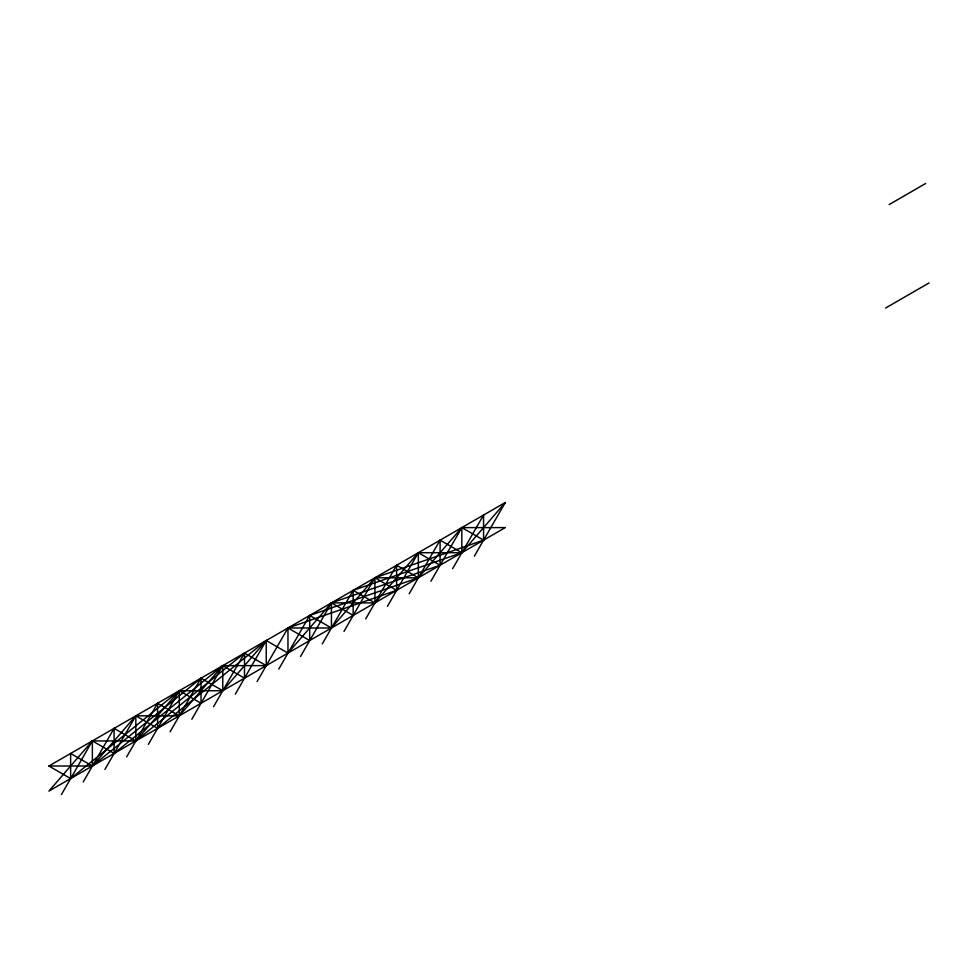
<?xml version="1.0" encoding="UTF-8"?>
<svg xmlns="http://www.w3.org/2000/svg" width="978" height="978" viewBox="0 0 978 978"><rect width="100%" height="100%" fill="white"/><g stroke="black" fill="none" stroke-linecap="round" stroke-linejoin="round"><path stroke-width="1.47" d="M61.443 794.552L92.372 740.921L135.832 740.921L244.5 653.084L266.236 665.627L257.043 681.617M83.179 781.997L114.096 728.365L135.832 740.921L179.304 690.725L222.764 690.725L266.236 640.529L287.972 653.084L331.432 602.888L440.1 565.247L461.836 527.607L505.296 527.607L48.9 791.104L92.372 740.921L114.096 753.463L222.764 665.627L266.236 665.627L287.972 627.986L396.628 590.345L418.364 552.704L461.836 552.704L505.296 502.509L48.9 766.006L70.636 778.561L179.304 690.725L201.028 703.268L191.847 719.258M104.915 769.454L135.832 715.823L179.304 715.823L222.764 665.627L244.5 678.182L235.307 694.16M126.639 756.899L157.568 703.268L179.304 715.823L170.111 731.813M148.375 744.356L179.304 690.725L179.304 715.823L201.028 678.182L222.764 690.725L213.571 706.715M278.779 669.074L309.696 615.443L418.364 577.802L461.836 527.607L483.572 540.149L474.379 556.14M300.515 656.519L331.432 602.888L374.904 602.888L418.364 552.704L440.1 565.247L430.907 581.238M322.239 643.976L353.168 590.345L461.836 552.704L483.572 515.064L483.572 540.149L374.904 577.79L331.432 627.986L287.972 627.986L287.972 653.084M343.975 631.421L374.904 577.79L418.364 577.802L440.1 540.149L461.836 552.704L452.643 568.683M365.711 618.878L396.628 565.247L418.364 577.802L409.171 593.78M387.447 606.336L396.628 590.345L396.628 565.247M266.236 665.627L266.236 640.529L244.5 678.182L244.5 653.084L222.764 690.725L222.764 665.627L201.028 703.268L201.028 678.182L92.372 766.006L48.9 766.006M483.572 540.149L505.296 502.509M70.636 778.561L70.636 753.463L92.372 766.006L135.832 715.823L157.568 728.365L266.236 640.529M889.149 204.573L925.726 183.448M885.628 308.021L929.1 282.923M396.628 590.345L374.904 577.79L374.904 602.888L353.168 590.345L353.168 615.443L331.432 602.888L331.432 627.986L309.696 615.443L309.696 640.529L287.972 627.986M461.836 527.607L461.836 552.704M440.1 540.149L440.1 565.247M418.364 552.704L418.364 577.802M157.568 703.268L157.568 728.365M135.832 715.823L135.832 740.921M114.096 728.365L114.096 753.463M92.372 740.921L92.372 766.006"/></g></svg>
